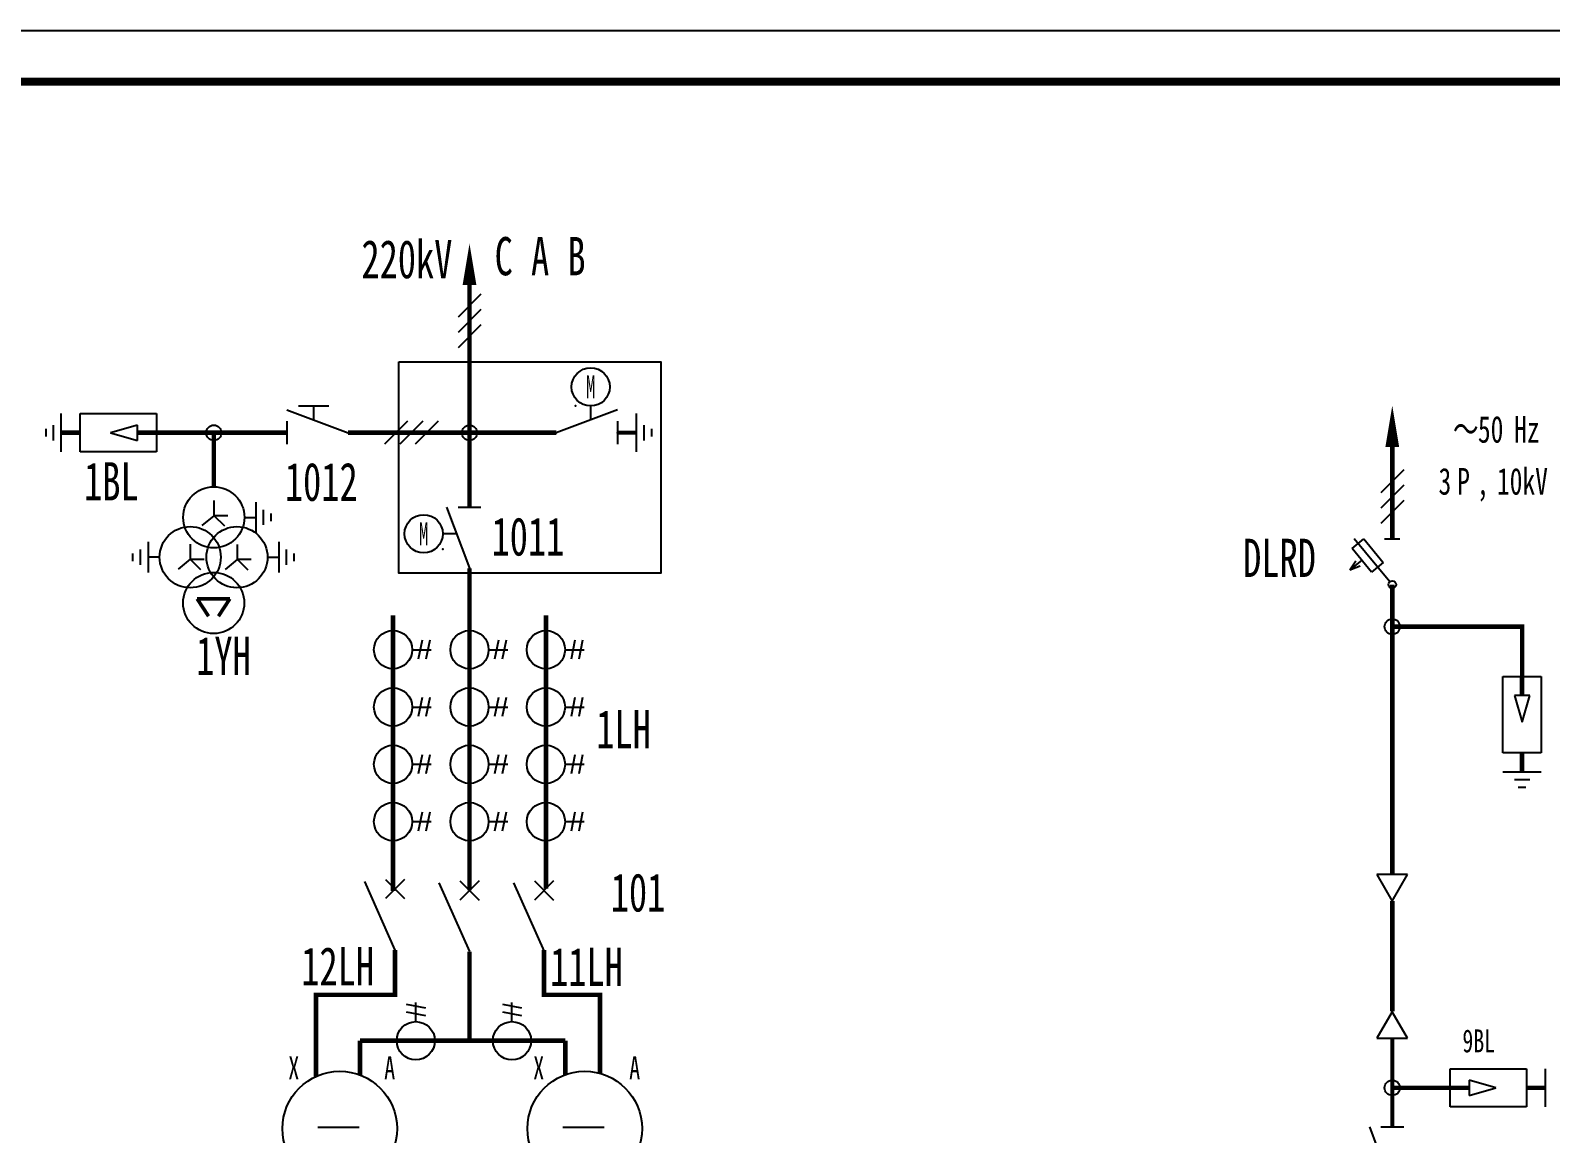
# Model space of a CAD drawing. Header units: millimetres. Extents: x 10667 to 23854, y -3427 to -2899.
# Drawn here: x 17506.8 to 17705.8, y -3043.1 to -2898.8 of the extents above; entities that cross this region are included whole.
import ezdxf
from ezdxf.enums import TextEntityAlignment as Align

# ---------------------------------------------------------------- set-up
doc = ezdxf.new("R2010")
doc.units = ezdxf.units.MM
doc.header["$LTSCALE"] = 10
doc.linetypes.add('DASHED', pattern=[11, 5, 0.5, 5, 0.5])
for name, color, linetype in [('3', 3, 'Continuous'), ('4', 1, 'Continuous'), ('BLOCK', 3, 'Continuous'), ('BOX', 7, 'Continuous'), ('LINE', 7, 'Continuous'), ('TEXT', 2, 'Continuous'), ('设    备', 3, 'Continuous'), ('设备编号', 2, 'Continuous'), ('连 接 线', 1, 'Continuous')]:
    doc.layers.add(name, color=color, linetype=linetype)
doc.layers.add('5', color=5, linetype='Continuous', lineweight=50)
doc.styles.add('HZ', font='SimSun.ttf', dxfattribs={"width": 0.7})
doc.styles.add('ITALIC', font='NSimSun.ttf', dxfattribs={"width": 0.7})

# ---------------------------------------------------------------- blocks, each defined once
blk = doc.blocks.new('$JT')
at = {"color": 3}
blk.add_lwpolyline([(0, 0, 1.8, 0, 0), (0, 5.41, 0, 0, 0)], format="xyseb", dxfattribs=at)
blk = doc.blocks.new('$110DLQ')
at = {"layer": 'BLOCK', "color": 3}
for p, q in [((-4, 1), (0, -8)), ((1.25, 1.25), (-1.25, -1.25)), ((-1.25, 1.25), (1.25, -1.25))]:
    blk.add_line(p, q, dxfattribs=at)
blk = doc.blocks.new('$LH')
at = {"color": 3}
for p, q in [((3.79, 1.25), (3.29, -1.25)), ((4.79, 1.25), (4.29, -1.25)), ((2.5, 0), (5, 0))]:
    blk.add_line(p, q, dxfattribs=at)
blk.add_circle((0, 0), 2.5, dxfattribs=at)
blk = doc.blocks.new('$3XB')
at = {"layer": 'BLOCK'}
for p, q in [((1.5, 3.5), (-1.5, 0.5)), ((1.5, 1.5), (-1.5, -1.5)), ((1.5, -0.5), (-1.5, -3.5))]:
    blk.add_line(p, q, dxfattribs=at)
blk = doc.blocks.new('$SGK1')
at = {"layer": 'BLOCK'}
for p, q in [((-3, 0), (0, -8)), ((-1.5, 0), (1.5, 0))]:
    blk.add_line(p, q, dxfattribs=at)
at = {"layer": 'TEXT', "color": 3}
for p, q in [((-3.5, -1.5), (-3.5, -5.5)), ((-1.6875, -3.5), (-3.5, -3.5))]:
    blk.add_line(p, q, dxfattribs=at)

msp = doc.modelspace()

# ---------------------------------------------------------------- linework, layer by layer
at = {"color": 3}
for centre in [(17547.32, -3042.44), (17579.38, -3042.44)]:
    msp.add_circle(centre, 7.5, dxfattribs=at)
at = {"layer": '4', "color": 2}
msp.add_lwpolyline([(10666.54, -2898.77), (23853.86, -2898.77), (23853.86, -3426.84), (10666.54, -3426.84)], close=True, dxfattribs=at)
at = {"layer": '5', "color": 2}
for p, q in [((17528.67, -2973.13), (17530.14, -2975.38)), ((17528.67, -2973.13), (17532.94, -2973.13)), ((17532.94, -2973.13), (17531.46, -2975.38))]:
    msp.add_line(p, q, dxfattribs=at)
at = {"layer": 'BOX', "const_width": 1.05}
msp.add_lwpolyline([(10677.66, -2905.48), (23845.41, -2905.48), (23845.41, -3422.56), (10677.66, -3422.56)], close=True, dxfattribs=at)
at = {"layer": '设    备', "color": 3}
for p, q in [((17580.16, -2949.71), (17580.16, -2947.9)), ((17510.84, -2948.9), (17510.84, -2953.9)), ((17513.34, -2948.9), (17523.34, -2948.9)), ((17513.34, -2953.9), (17513.34, -2948.9)), ((17523.34, -2948.9), (17523.34, -2953.9)), ((17586.16, -2953.9), (17586.16, -2948.9)), ((17508.84, -2950.9), (17508.84, -2951.9)), ((17509.84, -2950.4), (17509.84, -2952.4)), ((17520.84, -2950.4), (17517.34, -2951.4)), ((17517.34, -2951.4), (17520.84, -2952.4)), ((17520.84, -2952.4), (17520.84, -2950.4)), ((17587.16, -2952.4), (17587.16, -2950.4)), ((17588.16, -2951.9), (17588.16, -2950.9)), ((17523.34, -2953.9), (17513.34, -2953.9)), ((17536.34, -2960.47), (17536.34, -2964.47)), ((17537.34, -2963.47), (17537.34, -2961.47)), ((17522.25, -2965.68), (17522.25, -2969.68)), ((17539.37, -2965.68), (17539.37, -2969.68)), ((17562.61, -2964.62), (17560.8, -2964.62)), ((17679.79, -2966.54), (17681.33, -2965.27)), ((17684.73, -2970.89), (17680.05, -2965.27)), ((17681.33, -2965.27), (17683.87, -2968.36)), ((17684.05, -2965.27), (17686.05, -2965.27)), ((17521.25, -2968.68), (17521.25, -2966.68)), ((17540.37, -2968.68), (17540.37, -2966.68)), ((17682.33, -2969.63), (17679.79, -2966.54)), ((17681.06, -2968.08), (17679.51, -2969.35)), ((17679.51, -2969.35), (17680.29, -2968.15)), ((17679.51, -2969.35), (17680.84, -2968.82)), ((17683.87, -2968.36), (17682.33, -2969.63)), ((17699.54, -2983.28), (17704.54, -2983.28)), ((17699.54, -2993.28), (17699.54, -2983.28)), ((17704.54, -2983.28), (17704.54, -2993.28)), ((17701.04, -2985.78), (17702.04, -2989.28)), ((17703.04, -2985.78), (17701.04, -2985.78)), ((17702.04, -2989.28), (17703.04, -2985.78)), ((17704.54, -2993.28), (17699.54, -2993.28)), ((17699.54, -2995.78), (17704.54, -2995.78)), ((17701.04, -2996.78), (17703.04, -2996.78)), ((17701.54, -2997.78), (17702.54, -2997.78)), ((17692.62, -3034.6), (17702.62, -3034.6)), ((17692.62, -3039.6), (17692.62, -3034.6)), ((17702.62, -3034.6), (17702.62, -3039.6)), ((17705.12, -3039.6), (17705.12, -3034.6)), ((17698.62, -3037.1), (17695.12, -3036.1)), ((17695.12, -3036.1), (17695.12, -3038.1)), ((17695.12, -3038.1), (17698.62, -3037.1)), ((17702.62, -3039.6), (17692.62, -3039.6))]:
    msp.add_line(p, q, dxfattribs=at)
at = {"layer": '设    备'}
for p, q in [((17583.66, -2948.4), (17575.66, -2951.4)), ((17583.66, -2949.9), (17583.66, -2952.9)), ((17530.86, -2960.27), (17530.86, -2962.23)), ((17538.34, -2962.97), (17538.34, -2961.97)), ((17561.3, -2961.12), (17564.3, -2969.12)), ((17562.8, -2961.12), (17565.8, -2961.12)), ((17530.86, -2962.25), (17529.29, -2963.55)), ((17530.86, -2962.23), (17532.68, -2962.23)), ((17530.86, -2962.23), (17532.25, -2963.6)), ((17534.84, -2962.47), (17536.34, -2962.47)), ((17527.74, -2965.98), (17527.74, -2967.94)), ((17533.89, -2966), (17533.89, -2967.96)), ((17520.25, -2968.18), (17520.25, -2967.18)), ((17523.75, -2967.68), (17522.25, -2967.68)), ((17527.74, -2967.96), (17526.16, -2969.26)), ((17527.74, -2967.94), (17529.12, -2969.31)), ((17527.74, -2967.96), (17529.56, -2967.96)), ((17533.89, -2967.98), (17532.32, -2969.28)), ((17533.89, -2967.96), (17535.28, -2969.33)), ((17533.89, -2967.96), (17535.71, -2967.96)), ((17537.87, -2967.68), (17539.37, -2967.68)), ((17541.37, -2968.18), (17541.37, -2967.18)), ((17682.05, -3042.21), (17685.05, -3050.21)), ((17683.55, -3042.21), (17686.55, -3042.21))]:
    msp.add_line(p, q, dxfattribs=at)
at = {"layer": '设    备', "color": 3}
for points, const_width in [([(17513.34, -2951.4), (17510.84, -2951.4)], 0.6), ([(17520.84, -2951.4), (17523.34, -2951.4)], 0.6), ([(17583.66, -2951.4), (17586.16, -2951.4)], 0.5), ([(17702.04, -2985.78), (17702.04, -2983.28)], 0.6), ([(17702.04, -2993.28), (17702.04, -2995.78)], 0.6), ([(17695.12, -3037.1), (17692.62, -3037.1)], 0.6), ([(17702.62, -3037.1), (17705.12, -3037.1)], 0.6)]:
    msp.add_lwpolyline(points, dxfattribs=dict(at, const_width=const_width))
at = {"layer": '设    备'}
for centre, radius in [((17580.16, -2945.4), 2.5), ((17530.84, -2962.47), 4), ((17527.75, -2967.68), 4), ((17533.87, -2967.68), 4), ((17558.3, -2964.62), 2.5), ((17530.82, -2973.67), 4), ((17685.05, -2971.27), 0.5)]:
    msp.add_circle(centre, radius, dxfattribs=at)
at = {"layer": '设    备', "color": 4}
for p in [(17578.17, -2947.9), (17560.8, -2966.61)]:
    msp.add_point(p, dxfattribs=at)
at = {"layer": '设    备'}
for p in [(17575.66, -2951.4), (17583.66, -2951.4), (17564.3, -2961.12), (17564.3, -2969.12)]:
    msp.add_point(p, dxfattribs=at)
at = {"layer": '连 接 线', "color": 3}
for p, q in [((17686.55, -2956.27), (17683.55, -2959.27)), ((17686.55, -2958.27), (17683.55, -2961.27)), ((17686.55, -2960.27), (17683.55, -2963.27)), ((17683.05, -3009.2), (17685.05, -3012.66)), ((17687.05, -3009.2), (17683.05, -3009.2)), ((17685.05, -3012.66), (17687.05, -3009.2)), ((17685.05, -3027.15), (17683.05, -3030.61)), ((17687.05, -3030.61), (17685.05, -3027.15)), ((17683.05, -3030.61), (17687.05, -3030.61)), ((17544.44, -3042.23), (17549.88, -3042.23)), ((17576.5, -3042.23), (17581.94, -3042.23))]:
    msp.add_line(p, q, dxfattribs=at)
at = {"layer": '连 接 线', "const_width": 0.6}
for points in [[(17564.3, -2961.12), (17564.3, -2932.07)], [(17523.34, -2951.4), (17529.2, -2951.4)], [(17529.2, -2951.4), (17540.41, -2951.4), (17540.41, -2951.4)], [(17530.84, -2958.47), (17530.84, -2951.4)], [(17548.41, -2951.4), (17575.66, -2951.4)], [(17548.41, -2951.4), (17564.3, -2951.4)], [(17564.3, -2975.28), (17564.3, -2969.12)], [(17564.3, -3011.28), (17564.3, -3006.78)], [(17544.21, -3035.61), (17544.21, -3024.94), (17554.54, -3024.93), (17554.54, -3019.09)], [(17564.3, -3030.94), (17564.3, -3019.28)], [(17581.37, -3035.21), (17581.37, -3024.94), (17574.05, -3024.93), (17574.05, -3019.09)], [(17549.98, -3030.94), (17549.98, -3035.43)], [(17564.3, -3030.94), (17549.98, -3030.94)], [(17564.3, -3030.94), (17576.83, -3030.94)], [(17576.83, -3030.94), (17576.83, -3035.39)], [(17685.05, -3037.1), (17692.61, -3037.1)]]:
    msp.add_lwpolyline(points, dxfattribs=at)
at = {"layer": '连 接 线', "color": 3, "linetype": 'DASHED'}
msp.add_lwpolyline([(17555.06, -2942.13), (17589.32, -2942.13), (17589.32, -2969.75), (17555.06, -2969.75)], close=True, dxfattribs=at)
at = {"layer": '连 接 线', "color": 0, "linetype": 'DASHED', "const_width": 0.6}
for points in [[(17685.05, -2952.77), (17685.05, -2965.27)], [(17685.05, -2971.27), (17685.05, -3009.2)], [(17685.05, -2976.77), (17702.05, -2976.77), (17702.05, -2983.27)], [(17685.05, -3012.66), (17685.05, -3027.11)]]:
    msp.add_lwpolyline(points, dxfattribs=at)
at = {"layer": '连 接 线', "color": 3, "const_width": 0.6}
for points in [[(17554.3, -2975.28), (17554.3, -3011.34)], [(17564.3, -2975.28), (17564.3, -3006.78)], [(17574.3, -2975.28), (17574.3, -3011.04)]]:
    msp.add_lwpolyline(points, dxfattribs=at)
at = {"layer": '连 接 线', "color": 1, "const_width": 0.5}
msp.add_lwpolyline([(17685.05, -3030.61), (17685.05, -3042.21)], dxfattribs=at)
at = {"layer": '连 接 线', "color": 3}
for centre in [(17530.84, -2951.4), (17564.3, -2951.4), (17685.05, -3037.1)]:
    msp.add_circle(centre, 1, dxfattribs=at)
at = {"layer": '连 接 线', "color": 0, "linetype": 'DASHED'}
msp.add_circle((17685.05, -2976.77), 1, dxfattribs=at)

# ---------------------------------------------------------------- block references
at = {"layer": 'LINE'}
for name, p in [('$3XB', (17564.3, -2936.78)), ('$110DLQ', (17554.54, -3011.09)), ('$110DLQ', (17564.3, -3011.28)), ('$110DLQ', (17574.05, -3011.28))]:
    msp.add_blockref(name, p, dxfattribs=at)
at = {"layer": 'LINE', "xscale": -1}
for name, p, rotation in [('$SGK1', (17540.41, -2951.4), 90), ('$3XB', (17556.69, -2951.4), 270)]:
    msp.add_blockref(name, p, dxfattribs=dict(at, rotation=rotation))
at = {"layer": '设    备'}
for p in [(17554.3, -2979.78), (17564.3, -2979.78), (17574.3, -2979.78), (17554.3, -2987.28), (17564.3, -2987.28), (17574.3, -2987.28), (17554.3, -2994.78), (17564.3, -2994.78), (17574.3, -2994.78), (17554.3, -3002.28), (17564.3, -3002.28), (17574.3, -3002.28)]:
    msp.add_blockref('$LH', p, dxfattribs=at)
at = {"layer": '设    备', "rotation": 90}
for p in [(17557.27, -3030.94), (17569.86, -3030.94)]:
    msp.add_blockref('$LH', p, dxfattribs=at)
at = {"layer": '连 接 线', "color": 3}
msp.add_blockref('$JT', (17564.3, -2932.07), dxfattribs=at)
at = {"layer": '连 接 线', "color": 3, "linetype": 'DASHED'}
msp.add_blockref('$JT', (17685.05, -2953.27), dxfattribs=at)

# ---------------------------------------------------------------- texts
at = {"layer": '3', "color": 3, "style": 'ITALIC', "width": 0.7}
for s, p in [('50', (17696.26, -2952.7)), ('Hz', (17700.99, -2952.7)), ('～', (17693, -2952.7)), ('3', (17691.1, -2959.5)), ('P', (17693.55, -2959.5)), ('10kV', (17698.75, -2959.5))]:
    msp.add_text(s, height=3.5, dxfattribs=at).set_placement(p)
at = {"layer": '3', "color": 7, "style": 'ITALIC', "width": 0.7}
msp.add_text(',', height=3.5, dxfattribs=at).set_placement((17696.07, -2959.5))
at = {"layer": '设    备', "style": 'HZ', "width": 0.62}
for p in [(17580.16, -2945.4), (17558.3, -2964.62)]:
    msp.add_text('M', height=3, dxfattribs=at).set_placement(p, align=Align.MIDDLE)
at = {"layer": '设备编号', "color": 6, "style": 'HZ', "width": 0.7}
for s, p in [('220kV', (17556.11, -2931.19)), ('C A B', (17573.54, -2930.8))]:
    msp.add_text(s, height=5, dxfattribs=at).set_placement(p, align=Align.CENTER)
for s, height, p in [('1BL', 5, (17513.87, -2960.25)), ('1012', 5, (17540.14, -2960.31)), ('1011', 5, (17567.18, -2967.47)), ('DLRD', 5, (17665.53, -2970.27)), ('1YH', 5, (17528.53, -2983.08)), ('1LH', 5, (17580.89, -2992.67)), ('101', 5, (17582.78, -3014.04)), ('12LH', 5, (17542.28, -3023.69)), ('11LH', 5, (17574.84, -3023.77)), ('9BL', 3, (17694.23, -3032.46)), ('X', 3, (17540.59, -3035.97)), ('A', 3, (17553.14, -3035.97)), ('X', 3, (17572.64, -3035.97)), ('A', 3, (17585.2, -3035.97))]:
    msp.add_text(s, height=height, dxfattribs=at).set_placement(p)

doc.saveas('drawing.dxf')
